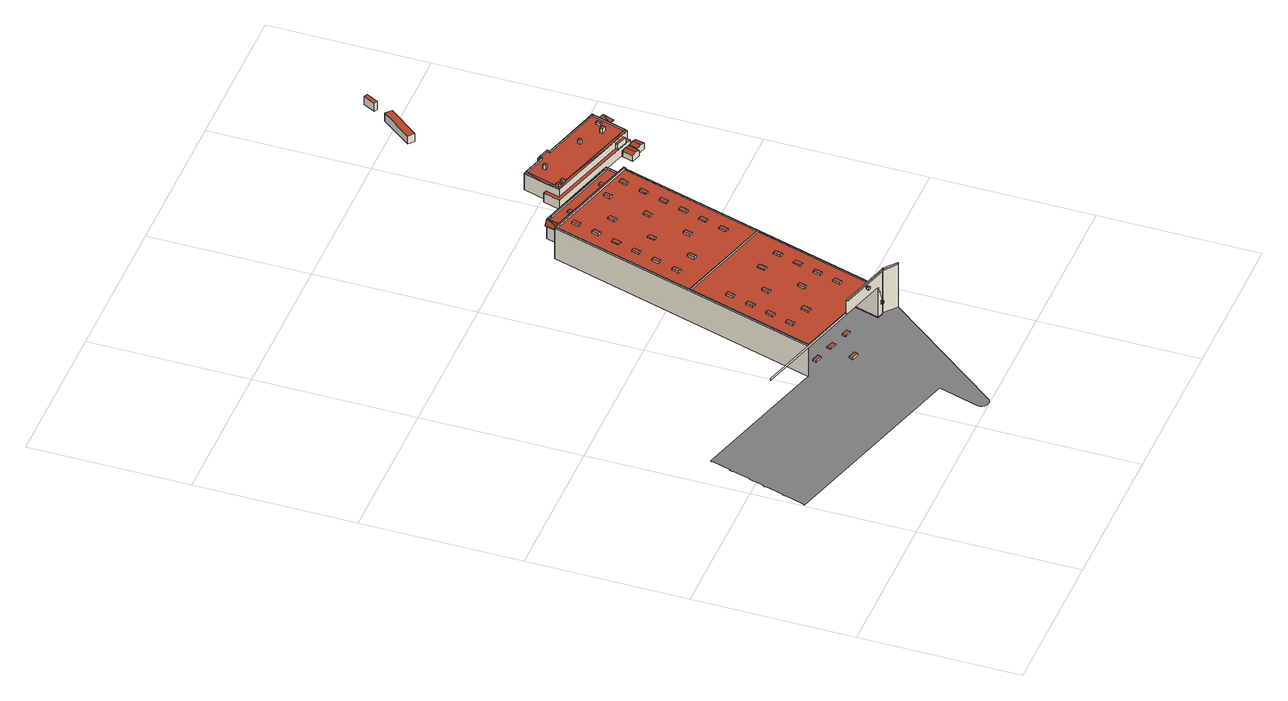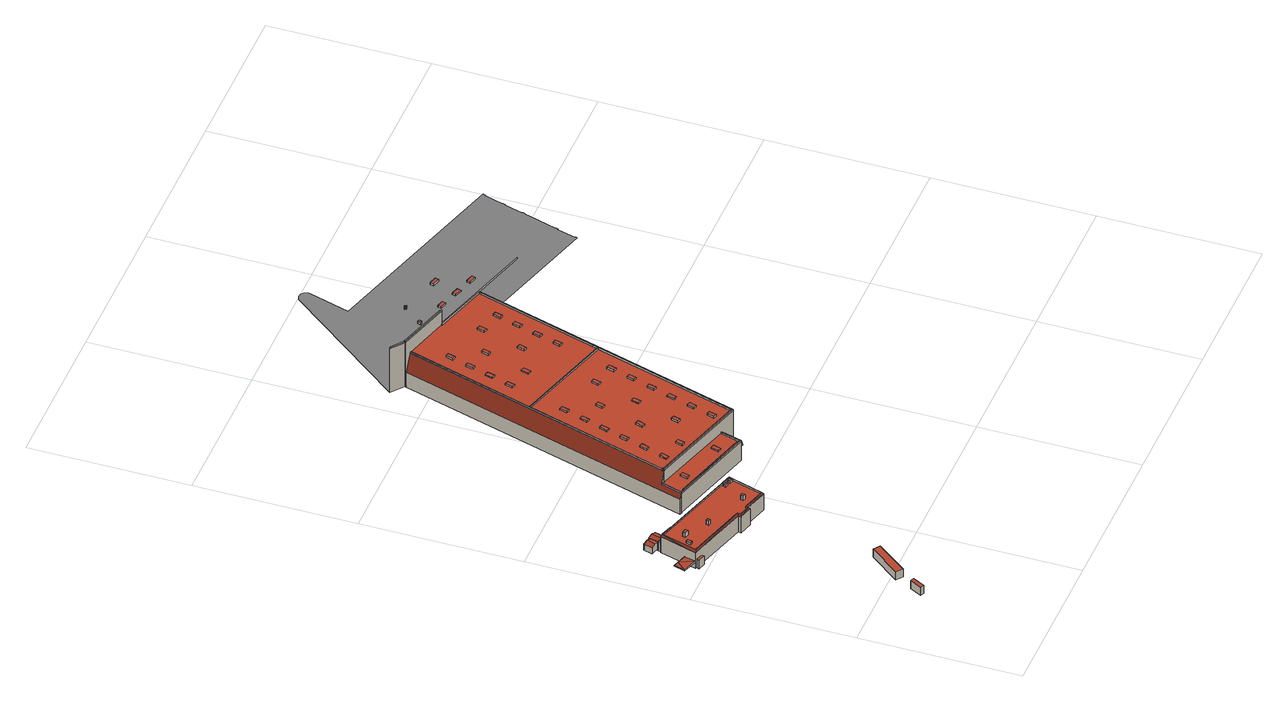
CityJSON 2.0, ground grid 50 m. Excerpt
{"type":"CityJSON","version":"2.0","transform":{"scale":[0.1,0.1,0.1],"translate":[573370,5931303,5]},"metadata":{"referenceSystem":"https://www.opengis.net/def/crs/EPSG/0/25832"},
"CityObjects":{
"building1":{"type":"Building","attributes":{"Grundfläche 2D":"5924.829675","Grundhöhe NN":"5.526"},"children":["building1-1","building1-2","building1-3","building1-4","building1-5","building1-6","building1-7","building1-8","building1-9","building1-10","building1-11","building1-12","building1-13","building1-14","building1-15","building1-16","building1-17","building1-18","building1-19","building1-20","building1-21","building1-22","building1-23","building1-24","building1-25","building1-26","building1-27","building1-28","building1-29","building1-30","building1-31","building1-32","building1-33","building1-34","building1-35","building1-36","building1-37","building1-38","building1-39","building1-40"],"geometry":[{"type":"MultiSurface","lod":"3","boundaries":[[[0,1,2,3,4,5,6,7,8,9,10,11,12,13,14,15,16,17,18,19,20,21,22,23,24,25,26,27,28,29,30,31,32,33,34,35,36,37,38,39,40,41,42,43,44,45,46,47,48,49,50,51,52,53,54,55,56,57,58,59,60,61,62,63,64,65,66,67,68,69,70,71,72,73,74,75,76]],[[77,78,79,80]],[[81,82,83]],[[84,85,81,83]],[[85,86,87,81]],[[87,88,81]],[[79,84,83,80]],[[89,90,58,57]],[[91,92,93,94]],[[95,96,97,98,99,100,101,102]],[[96,95,102,101,71,70,69,103,104,105,106,107,79,80]],[[90,89,82,108]],[[100,109,110,101]],[[101,110,72,71]],[[92,111,112,93]],[[110,113,73,72]],[[113,110,109,114]],[[115,81,88,116,117]],[[106,118,119,120,121,117,116,86,85,84,79,107]],[[105,122,118,106]],[[103,123,124,104]],[[122,105,104,124,125,126]],[[127,128,60,128]],[[129,130,131]],[[127,132,133,61,60,128]],[[134,135,131,130]],[[136,137,138,139,140,108,82,81,115,141,142,143,144]],[[129,131,145]],[[123,103,69,68]],[[61,133,132,133]],[[90,146,147,148,149,150,151,152,134,130,129,127,128,60,59,58]],[[131,153,154,145]],[[153,131,135,155]],[[155,156,157,153]],[[157,154,153]],[[117,121,141,115]],[[126,125,120,119]],[[150,149,148,147,146,90,108,140,139,138,137,136]],[[158,154,157]],[[159,62,61,133,132]],[[160,161,159,132,145,154]],[[135,134,152,151,162,163,164,165,166,156,155]],[[158,157,156,166]],[[160,154,158]],[[120,125,142,141,121]],[[125,124,123,167,144,143,142]],[[167,123,68,67]],[[167,150,136,144]],[[167,67,66,151,150]],[[64,63,168,163,162,151,66,65]],[[163,168,169,170]],[[168,159,161,169]],[[164,163,170,171]],[[171,170,169,161,160,172]],[[159,168,63,62]],[[172,158,166,165]],[[172,160,158]],[[171,172,165,164]]],"semantics":{"surfaces":[{"type":"GroundSurface"},{"type":"WallSurface"},{"type":"RoofSurface"}],"values":[0,1,1,1,1,1,1,1,1,1,1,1,1,1,1,1,1,1,2,1,1,2,1,2,1,1,2,2,1,1,1,2,1,1,2,1,1,1,2,1,1,2,1,2,1,1,1,1,1,1,1,1,1,2,1,1,2,1]}}]},
"building1-1":{"type":"BuildingInstallation","parents":["building1"],"geometry":[{"type":"MultiSurface","lod":"3","boundaries":[[[173,174,175,176]],[[177,178,176,175]],[[173,176,178,179]],[[179,180,174,173]],[[175,174,180,177]]],"semantics":{"surfaces":[{"type":"RoofSurface"},{"type":"WallSurface"}],"values":[0,1,1,1,1]}}]},
"building1-2":{"type":"BuildingInstallation","parents":["building1"],"geometry":[{"type":"MultiSurface","lod":"3","boundaries":[[[181,182,183,184]],[[184,183,185,186]],[[181,184,186,187]],[[182,181,187,188]],[[183,182,188,185]]],"semantics":{"surfaces":[{"type":"RoofSurface"},{"type":"WallSurface"}],"values":[0,1,1,1,1]}}]},
"building1-3":{"type":"BuildingInstallation","parents":["building1"],"geometry":[{"type":"MultiSurface","lod":"3","boundaries":[[[189,190,191,192]],[[192,191,193,194]],[[189,192,194,195]],[[195,196,190,189]],[[196,193,191,190]]],"semantics":{"surfaces":[{"type":"RoofSurface"},{"type":"WallSurface"}],"values":[0,1,1,1,1]}}]},
"building1-4":{"type":"BuildingInstallation","parents":["building1"],"geometry":[{"type":"MultiSurface","lod":"3","boundaries":[[[197,198,199,200]],[[200,199,201,202]],[[197,200,202,203]],[[198,197,203,204]],[[199,198,204,201]]],"semantics":{"surfaces":[{"type":"RoofSurface"},{"type":"WallSurface"}],"values":[0,1,1,1,1]}}]},
"building1-5":{"type":"BuildingInstallation","parents":["building1"],"geometry":[{"type":"MultiSurface","lod":"3","boundaries":[[[205,206,207,208]],[[208,207,209,210]],[[205,208,210,211]],[[206,205,211,212]],[[207,206,212,209]]],"semantics":{"surfaces":[{"type":"RoofSurface"},{"type":"WallSurface"}],"values":[0,1,1,1,1]}}]},
"building1-6":{"type":"BuildingInstallation","parents":["building1"],"geometry":[{"type":"MultiSurface","lod":"3","boundaries":[[[213,214,215,216]],[[216,215,217,218]],[[213,216,218,219]],[[214,213,219,220]],[[215,214,220,217]]],"semantics":{"surfaces":[{"type":"RoofSurface"},{"type":"WallSurface"}],"values":[0,1,1,1,1]}}]},
"building1-7":{"type":"BuildingInstallation","parents":["building1"],"geometry":[{"type":"MultiSurface","lod":"3","boundaries":[[[221,222,223,224,225,226,227,228,229,230,231,232,233,234,235,236,237,238,239,240,241,242,243,244]],[[245,246,225,224]],[[246,247,226,225]],[[247,248,227,226]],[[248,249,228,227]],[[250,251,223,222]],[[251,245,224,223]],[[249,252,229,228]],[[252,253,230,229]],[[253,254,231,230]],[[254,255,232,231]],[[255,256,233,232]],[[256,257,234,233]],[[257,258,235,234]],[[258,259,236,235]],[[259,260,237,236]],[[260,261,238,237]],[[261,262,239,238]],[[262,263,240,239]],[[263,264,241,240]],[[264,265,242,241]],[[265,266,243,242]],[[266,267,244,243]],[[267,268,221,244]],[[268,250,222,221]]],"semantics":{"surfaces":[{"type":"RoofSurface"},{"type":"WallSurface"}],"values":[0,1,1,1,1,1,1,1,1,1,1,1,1,1,1,1,1,1,1,1,1,1,1,1,1]}}]},
"building1-8":{"type":"BuildingInstallation","parents":["building1"],"geometry":[{"type":"MultiSurface","lod":"3","boundaries":[[[269,270,271,272]],[[272,271,273,274]],[[269,272,274,275]],[[275,276,270,269]],[[276,273,271,270]]],"semantics":{"surfaces":[{"type":"RoofSurface"},{"type":"WallSurface"}],"values":[0,1,1,1,1]}}]},
"building1-9":{"type":"BuildingInstallation","parents":["building1"],"geometry":[{"type":"MultiSurface","lod":"3","boundaries":[[[277,278,279,280]],[[280,279,281,282]],[[277,280,282,283]],[[278,277,283,284]],[[279,278,284,281]]],"semantics":{"surfaces":[{"type":"RoofSurface"},{"type":"WallSurface"}],"values":[0,1,1,1,1]}}]},
"building1-10":{"type":"BuildingInstallation","parents":["building1"],"geometry":[{"type":"MultiSurface","lod":"3","boundaries":[[[285,286,287,288]],[[288,287,289,290]],[[285,288,290,291]],[[286,285,291,292]],[[287,286,292,289]]],"semantics":{"surfaces":[{"type":"RoofSurface"},{"type":"WallSurface"}],"values":[0,1,1,1,1]}}]},
"building1-11":{"type":"BuildingInstallation","parents":["building1"],"geometry":[{"type":"MultiSurface","lod":"3","boundaries":[[[293,294,295,296]],[[297,298,296,295]],[[298,299,293,296]],[[294,293,299,300]],[[295,294,300,297]]],"semantics":{"surfaces":[{"type":"RoofSurface"},{"type":"WallSurface"}],"values":[0,1,1,1,1]}}]},
"building1-12":{"type":"BuildingInstallation","parents":["building1"],"geometry":[{"type":"MultiSurface","lod":"3","boundaries":[[[301,302,303,304]],[[304,303,305,306]],[[301,304,306,307]],[[302,301,307,308]],[[303,302,308,305]]],"semantics":{"surfaces":[{"type":"RoofSurface"},{"type":"WallSurface"}],"values":[0,1,1,1,1]}}]},
"building1-13":{"type":"BuildingInstallation","parents":["building1"],"geometry":[{"type":"MultiSurface","lod":"3","boundaries":[[[309,310,311,312]],[[312,311,313,314]],[[309,312,314,315]],[[310,309,315,316]],[[311,310,316,313]]],"semantics":{"surfaces":[{"type":"RoofSurface"},{"type":"WallSurface"}],"values":[0,1,1,1,1]}}]},
"building1-14":{"type":"BuildingInstallation","parents":["building1"],"geometry":[{"type":"MultiSurface","lod":"3","boundaries":[[[317,318,319,320]],[[320,319,321,322]],[[317,320,322,323]],[[318,317,323,324]],[[319,318,324,321]]],"semantics":{"surfaces":[{"type":"RoofSurface"},{"type":"WallSurface"}],"values":[0,1,1,1,1]}}]},
"building1-15":{"type":"BuildingInstallation","parents":["building1"],"geometry":[{"type":"MultiSurface","lod":"3","boundaries":[[[325,326,327,328]],[[328,327,329,330]],[[325,328,330,331]],[[326,325,331,332]],[[327,326,332,329]]],"semantics":{"surfaces":[{"type":"RoofSurface"},{"type":"WallSurface"}],"values":[0,1,1,1,1]}}]},
"building1-16":{"type":"BuildingInstallation","parents":["building1"],"geometry":[{"type":"MultiSurface","lod":"3","boundaries":[[[333,334,335,336]],[[336,335,337,338]],[[333,336,338,339]],[[334,333,339,340]],[[335,334,340,337]]],"semantics":{"surfaces":[{"type":"RoofSurface"},{"type":"WallSurface"}],"values":[0,1,1,1,1]}}]},
"building1-17":{"type":"BuildingInstallation","parents":["building1"],"geometry":[{"type":"MultiSurface","lod":"3","boundaries":[[[341,342,343,344]],[[344,343,345,346]],[[341,344,346,347]],[[342,341,347,348]],[[343,342,348,345]]],"semantics":{"surfaces":[{"type":"RoofSurface"},{"type":"WallSurface"}],"values":[0,1,1,1,1]}}]},
"building1-18":{"type":"BuildingInstallation","parents":["building1"],"geometry":[{"type":"MultiSurface","lod":"3","boundaries":[[[349,350,351,352]],[[352,351,353,354]],[[349,352,354,355]],[[350,349,355,356]],[[351,350,356,353]]],"semantics":{"surfaces":[{"type":"RoofSurface"},{"type":"WallSurface"}],"values":[0,1,1,1,1]}}]},
"building1-19":{"type":"BuildingInstallation","parents":["building1"],"geometry":[{"type":"MultiSurface","lod":"3","boundaries":[[[88,87,357,358]],[[122,126,358,357]],[[116,88,358,126,119]],[[118,122,357,87,86]]],"semantics":{"surfaces":[{"type":"RoofSurface"},{"type":"WallSurface"}],"values":[0,1,1,1]}}]},
"building1-20":{"type":"BuildingInstallation","parents":["building1"],"geometry":[{"type":"MultiSurface","lod":"3","boundaries":[[[359,360,361,362]],[[362,361,363,364]],[[359,362,364,365]],[[360,359,365,366]],[[361,360,366,363]]],"semantics":{"surfaces":[{"type":"RoofSurface"},{"type":"WallSurface"}],"values":[0,1,1,1,1]}}]},
"building1-21":{"type":"BuildingInstallation","parents":["building1"],"geometry":[{"type":"MultiSurface","lod":"3","boundaries":[[[367,368,369,370]],[[370,369,371,372]],[[367,370,372,373]],[[368,367,373,374]],[[369,368,374,371]]],"semantics":{"surfaces":[{"type":"RoofSurface"},{"type":"WallSurface"}],"values":[0,1,1,1,1]}}]},
"building1-22":{"type":"BuildingInstallation","parents":["building1"],"geometry":[{"type":"MultiSurface","lod":"3","boundaries":[[[375,376,377,378]],[[378,377,379,380]],[[375,378,380,381]],[[376,375,381,382]],[[377,376,382,379]]],"semantics":{"surfaces":[{"type":"RoofSurface"},{"type":"WallSurface"}],"values":[0,1,1,1,1]}}]},
"building1-23":{"type":"BuildingInstallation","parents":["building1"],"geometry":[{"type":"MultiSurface","lod":"3","boundaries":[[[383,384,385,386]],[[386,385,387,388]],[[383,386,388,389]],[[384,383,389,390]],[[385,384,390,387]]],"semantics":{"surfaces":[{"type":"RoofSurface"},{"type":"WallSurface"}],"values":[0,1,1,1,1]}}]},
"building1-24":{"type":"BuildingInstallation","parents":["building1"],"geometry":[{"type":"MultiSurface","lod":"3","boundaries":[[[391,392,393,394]],[[394,393,395,396]],[[391,394,396,397]],[[392,391,397,398]],[[393,392,398,395]]],"semantics":{"surfaces":[{"type":"RoofSurface"},{"type":"WallSurface"}],"values":[0,1,1,1,1]}}]},
"building1-25":{"type":"BuildingInstallation","parents":["building1"],"geometry":[{"type":"MultiSurface","lod":"3","boundaries":[[[399,400,401,402]],[[402,401,403,404]],[[399,402,404,405]],[[400,399,405,406]],[[401,400,406,403]]],"semantics":{"surfaces":[{"type":"RoofSurface"},{"type":"WallSurface"}],"values":[0,1,1,1,1]}}]},
"building1-26":{"type":"BuildingInstallation","parents":["building1"],"geometry":[{"type":"MultiSurface","lod":"3","boundaries":[[[407,408,409,410]],[[411,412,410,409]],[[407,410,412,413]],[[408,407,413,414]],[[414,411,409,408]]],"semantics":{"surfaces":[{"type":"RoofSurface"},{"type":"WallSurface"}],"values":[0,1,1,1,1]}}]},
"building1-27":{"type":"BuildingInstallation","parents":["building1"],"geometry":[{"type":"MultiSurface","lod":"3","boundaries":[[[415,416,417,418]],[[418,417,419,420]],[[415,418,420,421]],[[416,415,421,422]],[[417,416,422,419]]],"semantics":{"surfaces":[{"type":"RoofSurface"},{"type":"WallSurface"}],"values":[0,1,1,1,1]}}]},
"building1-28":{"type":"BuildingInstallation","parents":["building1"],"geometry":[{"type":"MultiSurface","lod":"3","boundaries":[[[423,424,425,426]],[[426,425,427,428]],[[423,426,428,429]],[[429,430,424,423]],[[430,427,425,424]]],"semantics":{"surfaces":[{"type":"RoofSurface"},{"type":"WallSurface"}],"values":[0,1,1,1,1]}}]},
"building1-29":{"type":"BuildingInstallation","parents":["building1"],"geometry":[{"type":"MultiSurface","lod":"3","boundaries":[[[431,432,433,434]],[[435,436,434,433]],[[431,434,436,437]],[[432,431,437,438]],[[433,432,438,435]]],"semantics":{"surfaces":[{"type":"RoofSurface"},{"type":"WallSurface"}],"values":[0,1,1,1,1]}}]},
"building1-30":{"type":"BuildingInstallation","parents":["building1"],"geometry":[{"type":"MultiSurface","lod":"3","boundaries":[[[439,440,441,442]],[[443,444,442,441]],[[439,442,444,445]],[[440,439,445,446]],[[446,443,441,440]]],"semantics":{"surfaces":[{"type":"RoofSurface"},{"type":"WallSurface"}],"values":[0,1,1,1,1]}}]},
"building1-31":{"type":"BuildingInstallation","parents":["building1"],"geometry":[{"type":"MultiSurface","lod":"3","boundaries":[[[447,448,449,450]],[[450,449,451,452]],[[447,450,452,453]],[[448,447,453,454]],[[449,448,454,451]]],"semantics":{"surfaces":[{"type":"RoofSurface"},{"type":"WallSurface"}],"values":[0,1,1,1,1]}}]},
"building1-32":{"type":"BuildingInstallation","parents":["building1"],"geometry":[{"type":"MultiSurface","lod":"3","boundaries":[[[145,455,456]],[[145,456,129]],[[145,132,133,457,455]],[[456,455,457,458]],[[129,456,458,128,127]],[[132,127,128,133]],[[458,457,133,128]]],"semantics":{"surfaces":[{"type":"RoofSurface"},{"type":"WallSurface"},{"type":"OuterCeilingSurface"}],"values":[0,0,1,1,1,1,2]}}]},
"building1-33":{"type":"BuildingInstallation","parents":["building1"],"geometry":[{"type":"MultiSurface","lod":"3","boundaries":[[[459,460,461,462]],[[462,461,463,464]],[[459,462,464,465]],[[460,459,465,466]],[[461,460,466,463]]],"semantics":{"surfaces":[{"type":"RoofSurface"},{"type":"WallSurface"}],"values":[0,1,1,1,1]}}]},
"building1-34":{"type":"BuildingInstallation","parents":["building1"],"geometry":[{"type":"MultiSurface","lod":"3","boundaries":[[[467,468,469,470]],[[470,469,471,472]],[[467,470,472,473]],[[468,467,473,474]],[[469,468,474,471]]],"semantics":{"surfaces":[{"type":"RoofSurface"},{"type":"WallSurface"}],"values":[0,1,1,1,1]}}]},
"building1-35":{"type":"BuildingInstallation","parents":["building1"],"geometry":[{"type":"MultiSurface","lod":"3","boundaries":[[[475,476,477,478]],[[478,477,479,480]],[[475,478,480,481]],[[476,475,481,482]],[[477,476,482,479]]],"semantics":{"surfaces":[{"type":"RoofSurface"},{"type":"WallSurface"}],"values":[0,1,1,1,1]}}]},
"building1-36":{"type":"BuildingInstallation","parents":["building1"],"geometry":[{"type":"MultiSurface","lod":"3","boundaries":[[[483,484,485,486]],[[486,485,487,488]],[[483,486,488,489]],[[484,483,489,490]],[[485,484,490,487]]],"semantics":{"surfaces":[{"type":"RoofSurface"},{"type":"WallSurface"}],"values":[0,1,1,1,1]}}]},
"building1-37":{"type":"BuildingInstallation","parents":["building1"],"geometry":[{"type":"MultiSurface","lod":"3","boundaries":[[[491,492,493,494]],[[494,493,495,496]],[[491,494,496,497]],[[492,491,497,498]],[[493,492,498,495]]],"semantics":{"surfaces":[{"type":"RoofSurface"},{"type":"WallSurface"}],"values":[0,1,1,1,1]}}]},
"building1-38":{"type":"BuildingInstallation","parents":["building1"],"geometry":[{"type":"MultiSurface","lod":"3","boundaries":[[[499,500,501,502]],[[502,501,503,504]],[[499,502,504,505]],[[500,499,505,506]],[[501,500,506,503]]],"semantics":{"surfaces":[{"type":"RoofSurface"},{"type":"WallSurface"}],"values":[0,1,1,1,1]}}]},
"building1-39":{"type":"BuildingInstallation","parents":["building1"],"geometry":[{"type":"MultiSurface","lod":"3","boundaries":[[[507,508,509,510]],[[510,509,511,512]],[[507,510,512,513]],[[508,507,513,514]],[[509,508,514,511]]],"semantics":{"surfaces":[{"type":"RoofSurface"},{"type":"WallSurface"}],"values":[0,1,1,1,1]}}]},
"building1-40":{"type":"BuildingInstallation","parents":["building1"],"geometry":[{"type":"MultiSurface","lod":"3","boundaries":[[[515,516,517,518]],[[518,517,519,520]],[[515,518,520,521]],[[516,515,521,522]],[[517,516,522,519]]],"semantics":{"surfaces":[{"type":"RoofSurface"},{"type":"WallSurface"}],"values":[0,1,1,1,1]}}]},
"building2":{"type":"Building","attributes":{"Grundfläche 2D":"181.742649","Grundhöhe NN":"5.137"},"geometry":[{"type":"Solid","lod":"3","boundaries":[[[[523,103,524,525,526,527,528,529,150,530,531]],[[524,103,532,533]],[[525,524,533,534]],[[526,525,534,535]],[[527,526,535,536]],[[537,538,150,529,528,527,536,539]],[[530,150,538,540]],[[531,530,540,541]],[[103,523,531,541,532]],[[533,532,541,540,538,537,539,536,535,534]]]],"semantics":{"surfaces":[{"type":"RoofSurface"},{"type":"WallSurface"},{"type":"GroundSurface"}],"values":[[0,1,1,1,1,1,1,1,1,2]]}}]},
"building3":{"type":"Building","attributes":{"Grundfläche 2D":"446.541259","Grundhöhe NN":"5.452"},"children":["building3-1","building3-2","building3-3","building3-4","building3-5","building3-6","building3-7","building3-8"],"geometry":[{"type":"Solid","lod":"3","boundaries":[[[[542,543,544,545]],[[546,544,543]],[[543,547,548,549,546]],[[550,548,547]],[[551,552,553,554,555,550]],[[555,548,550]],[[556,557,555,554]],[[558,557,556]],[[559,557,558]],[[560,561,542,545,562,563]],[[564,565,560,563]],[[564,566,567,565]],[[568,569,567,566]],[[570,569,568]],[[571,569,570]],[[572,569,571]],[[571,573,574,572]],[[573,559,558,574]],[[575,576,577,578,579,580,581,582,583]],[[584,585,586,587,588,589,590,591]],[[592,593,594,595]],[[583,582,543,542]],[[552,551,550,547,543,582,581,554,553]],[[554,581,580,558,556]],[[559,555,557]],[[548,555,546,549]],[[546,545,544]],[[562,545,564,563]],[[566,570,568]],[[571,559,573]],[[580,579,572,574,558]],[[578,569,572,579]],[[567,569,578,577]],[[577,576,565,567]],[[576,575,583,542,561,560,565]],[[545,546,596,597]],[[593,598,599,564,545,597,600,594]],[[566,564,599,601]],[[570,566,601,602]],[[571,570,602,603]],[[559,571,603,604]],[[589,555,559,604,605,590]],[[587,586,606,596,546,555,589,588]],[[595,594,600,607]],[[592,595,607,608]],[[593,592,608,598]],[[591,590,605,609]],[[584,591,609,610]],[[585,584,610,611]],[[586,585,611,606]],[[598,608,607,600,597,596,606,611,610,609,605,604,603,602,601,599]]]],"semantics":{"surfaces":[{"type":"RoofSurface"},{"type":"WallSurface"},{"type":"GroundSurface"}],"values":[[0,0,0,0,0,0,0,0,0,0,0,0,0,0,0,0,0,0,0,0,0,1,1,1,1,1,1,1,1,1,1,1,1,1,1,1,1,1,1,1,1,1,1,1,1,1,1,1,1,1,2]]}}]},
"building3-1":{"type":"BuildingInstallation","parents":["building3"],"geometry":[{"type":"MultiSurface","lod":"3","boundaries":[[[612,613,614,615]],[[616,617,615,614]],[[612,615,617,618]],[[618,619,613,612]],[[614,613,619,616]]],"semantics":{"surfaces":[{"type":"RoofSurface"},{"type":"WallSurface"}],"values":[0,1,1,1,1]}}]},
"building3-2":{"type":"BuildingInstallation","parents":["building3"],"geometry":[{"type":"MultiSurface","lod":"3","boundaries":[[[620,621,622,623]],[[588,623,622,587]],[[588,624,620,623]],[[621,620,624,625]],[[625,587,622,621]]],"semantics":{"surfaces":[{"type":"RoofSurface"},{"type":"WallSurface"}],"values":[0,1,1,1,1]}}]},
"building3-3":{"type":"BuildingInstallation","parents":["building3"],"geometry":[{"type":"MultiSurface","lod":"3","boundaries":[[[626,627,628,629]],[[629,628,630,631]],[[626,629,631,632]],[[627,626,632,633]],[[628,627,633,630]]],"semantics":{"surfaces":[{"type":"RoofSurface"},{"type":"WallSurface"}],"values":[0,1,1,1,1]}}]},
"building3-4":{"type":"BuildingInstallation","parents":["building3"],"geometry":[{"type":"MultiSurface","lod":"3","boundaries":[[[634,635,636,637]],[[637,636,638,639]],[[634,637,639,640]],[[635,634,640,641]],[[636,635,641,638]]],"semantics":{"surfaces":[{"type":"RoofSurface"},{"type":"WallSurface"}],"values":[0,1,1,1,1]}}]},
"building3-5":{"type":"BuildingInstallation","parents":["building3"],"geometry":[{"type":"MultiSurface","lod":"3","boundaries":[[[642,643,644,645]],[[646,647,645,644]],[[642,645,647,648]],[[643,642,648,649]],[[649,646,644,643]]],"semantics":{"surfaces":[{"type":"RoofSurface"},{"type":"WallSurface"}],"values":[0,1,1,1,1]}}]},
"building3-6":{"type":"BuildingInstallation","parents":["building3"],"geometry":[{"type":"MultiSurface","lod":"3","boundaries":[[[650,651,652,653]],[[653,652,654,655]],[[650,653,655,656]],[[651,650,656,657]],[[652,651,657,654]]],"semantics":{"surfaces":[{"type":"RoofSurface"},{"type":"WallSurface"}],"values":[0,1,1,1,1]}}]},
"building3-7":{"type":"BuildingInstallation","parents":["building3"],"geometry":[{"type":"MultiSurface","lod":"3","boundaries":[[[658,659,660,661]],[[661,660,662,663]],[[658,661,663,664]],[[659,658,664,665]],[[660,659,665,662]]],"semantics":{"surfaces":[{"type":"RoofSurface"},{"type":"WallSurface"}],"values":[0,1,1,1,1]}}]},
"building3-8":{"type":"BuildingInstallation","parents":["building3"],"geometry":[{"type":"MultiSurface","lod":"3","boundaries":[[[666,667,668]],[[667,669,668]],[[670,669,667]],[[668,671,672,666]],[[670,667,666,672,673]],[[669,670,673,674]],[[668,669,674,671]],[[672,671,674,673]]],"semantics":{"surfaces":[{"type":"RoofSurface"},{"type":"WallSurface"},{"type":"OuterCeilingSurface"}],"values":[0,0,0,1,1,1,1,2]}}]},
"building4":{"type":"Building","attributes":{"Grundfläche 2D":"11.314497","Grundhöhe NN":"5.452"},"geometry":[{"type":"Solid","lod":"3","boundaries":[[[[675,676,677,678,679]],[[680,675,679,681]],[[681,679,678,682,683]],[[680,681,683,684]],[[676,675,680,684,685]],[[678,677,676,685,682]],[[683,682,685,684]]]],"semantics":{"surfaces":[{"type":"RoofSurface"},{"type":"WallSurface"},{"type":"GroundSurface"}],"values":[[0,0,1,1,1,1,2]]}}]},
"building5":{"type":"Building","attributes":{"Grundfläche 2D":"8.431046","Grundhöhe NN":"5.452"},"geometry":[{"type":"Solid","lod":"3","boundaries":[[[[686,687,688,689]],[[690,686,689,691]],[[691,689,688,692,693]],[[690,691,693,694]],[[687,686,690,694,695]],[[688,687,695,692]],[[693,692,695,694]]]],"semantics":{"surfaces":[{"type":"RoofSurface"},{"type":"WallSurface"},{"type":"GroundSurface"}],"values":[[0,0,1,1,1,1,2]]}}]},
"building6":{"type":"Building","attributes":{"Grundfläche 2D":"30.185244","Grundhöhe NN":"5.669"},"geometry":[{"type":"Solid","lod":"3","boundaries":[[[[696,697,698,699]],[[700,701,699,698]],[[701,702,696,699]],[[702,703,697,696]],[[703,700,698,697]],[[703,702,701,700]]]],"semantics":{"surfaces":[{"type":"RoofSurface"},{"type":"WallSurface"},{"type":"GroundSurface"}],"values":[[0,1,1,1,1,2]]}}]},
"building7":{"type":"Building","attributes":{"Grundfläche 2D":"5.160288","Grundhöhe NN":"5.669"},"geometry":[{"type":"Solid","lod":"3","boundaries":[[[[704,705,706,707]],[[708,709,707,706]],[[709,710,704,707]],[[710,711,705,704]],[[711,708,706,705]],[[711,710,709,708]]]],"semantics":{"surfaces":[{"type":"RoofSurface"},{"type":"WallSurface"},{"type":"GroundSurface"}],"values":[[0,1,1,1,1,2]]}}]}
},
"vertices":[
[621,6,5],[620,5,5],[618,4,5],[617,3,5],[615,2,5],[614,2,5],[612,1,5],[610,1,5],[609,1,5],[607,1,5],[606,1,5],[604,1,5],[602,2,5],[601,2,5],[599,2,5],[598,3,5],[596,4,5],[595,5,5],[594,5,5],[592,7,5],[591,8,5],[590,9,5],[589,10,5],[588,12,5],[587,13,5],[587,15,5],[586,16,5],[586,18,5],[585,19,5],[585,21,5],[585,25,5],[623,154,5],[2,337,5],[2,338,5],[3,339,5],[4,344,5],[6,343,5],[24,403,5],[22,403,5],[24,411,5],[26,410,5],[43,469,5],[41,470,5],[44,478,5],[46,477,5],[56,514,5],[55,514,5],[57,522,5],[59,521,5],[76,581,5],[74,581,5],[76,589,5],[79,588,5],[96,648,5],[94,648,5],[95,652,5],[96,654,5],[545,522,5],[797,1376,5],[800,1375,5],[852,1360,5],[872,1427,5],[1147,1346,5],[1127,1279,5],[1125,1280,5],[1115,1282,5],[1115,1283,5],[1113,1276,5],[1113,1277,5],[862,426,5],[881,421,5],[883,420,5],[884,420,5],[924,387,5],[624,9,5],[623,8,5],[622,7,5],[367,571,121],[367,571,114],[715,469,114],[715,469,121],[548,521,120],[545,522,120],[716,471,121],[716,471,114],[548,521,114],[666,920,114],[666,920,119],[667,923,119],[545,522,114],[797,1376,114],[718,464,164],[880,416,164],[880,416,168],[718,464,168],[719,468,164],[715,469,164],[715,469,168],[719,468,168],[881,421,168],[883,420,168],[883,420,164],[881,421,164],[862,426,114],[862,426,118],[860,427,118],[860,427,114],[719,468,114],[797,1376,120],[884,420,168],[884,420,164],[919,387,164],[919,387,168],[924,387,164],[924,387,168],[798,1370,120],[667,923,114],[798,1370,114],[979,829,114],[979,831,114],[1111,1277,114],[1111,1278,114],[979,829,118],[1113,1277,114],[1113,1277,118],[1111,1277,118],[979,831,118],[852,1360,73],[852,1360,56],[852,1360,78],[855,1359,78],[873,1423,78],[872,1427,73],[872,1427,56],[855,1359,73],[873,1423,73],[1115,1283,120],[1112,1283,120],[855,1359,120],[852,1360,120],[800,1375,120],[1111,1278,120],[1111,1277,120],[1113,1277,120],[1113,1276,120],[872,1427,78],[800,1375,114],[852,1360,114],[855,1359,114],[1112,1283,114],[1115,1283,114],[1115,1283,73],[1112,1283,73],[884,1421,78],[885,1423,78],[884,1421,73],[883,1417,73],[883,1417,78],[1132,1345,78],[1147,1346,73],[1133,1350,78],[1147,1346,78],[1115,1282,73],[1125,1280,73],[1144,1344,73],[1133,1347,73],[1132,1345,73],[1113,1276,114],[1127,1279,73],[1127,1279,78],[1125,1280,78],[1144,1344,78],[1133,1347,78],
[510,471,119],[513,482,119],[490,489,119],[487,477,119],[490,489,114],[487,477,114],[510,471,114],[513,482,114],
[556,377,121],[559,389,121],[536,396,121],[533,384,121],[536,396,114],[533,384,114],[556,377,114],[559,389,114],
[577,451,119],[580,463,119],[557,470,119],[554,458,119],[557,470,114],[554,458,114],[577,451,114],[580,463,114],
[644,431,119],[647,443,119],[625,449,119],[621,437,119],[625,449,114],[621,437,114],[644,431,114],[647,443,114],
[623,618,120],[617,595,120],[627,592,120],[634,615,120],[627,592,114],[634,615,114],[623,618,114],[617,595,114],
[643,685,120],[636,662,120],[647,658,120],[654,682,120],[647,658,114],[654,682,114],[643,685,114],[636,662,114],
[743,367,174],[743,368,174],[743,369,174],[743,370,174],[743,371,174],[742,371,174],[742,372,174],[741,372,174],[740,372,174],[739,372,174],[738,372,174],[738,371,174],[737,371,174],[737,370,174],[737,369,174],[737,368,174],[737,367,174],[738,367,174],[738,366,174],[739,366,174],[740,366,174],[741,366,174],[742,366,174],[742,367,174],[743,370,164],[743,371,164],[742,371,164],[742,372,164],[741,372,164],[743,368,164],[743,369,164],[740,372,164],[739,372,164],[738,372,164],[738,371,164],[737,371,164],[737,370,164],[737,369,164],[737,368,164],[737,367,164],[738,367,164],[738,366,164],[739,366,164],[740,366,164],[741,366,164],[742,366,164],[742,367,164],[743,367,164],
[695,597,120],[689,574,120],[700,571,120],[707,594,120],[700,571,114],[707,594,114],[695,597,114],[689,574,114],
[663,752,119],[656,729,119],[667,726,119],[674,749,119],[667,726,114],[674,749,114],[663,752,114],[656,729,114],
[783,425,173],[789,423,173],[792,433,173],[785,434,173],[792,433,164],[785,434,164],[783,425,164],[789,423,164],
[682,819,120],[676,797,120],[687,794,120],[693,816,120],[687,794,114],[693,816,114],[682,819,114],[676,797,114],
[736,731,120],[729,709,120],[740,705,120],[746,728,120],[740,705,114],[746,728,114],[736,731,114],[729,709,114],
[789,642,120],[782,620,120],[793,617,120],[800,639,120],[793,617,114],[800,639,114],[789,642,114],[782,620,114],
[842,555,120],[836,532,120],[846,529,120],[853,552,120],[846,529,114],[853,552,114],[842,555,114],[836,532,114],
[736,1001,120],[729,978,120],[741,975,120],[747,998,120],[741,975,114],[747,998,114],[736,1001,114],[729,978,114],
[861,621,119],[855,598,119],[866,595,119],[872,618,119],[866,595,114],[872,618,114],[861,621,114],[855,598,114],
[828,777,119],[822,754,119],[833,751,119],[839,774,119],[833,751,114],[839,774,114],[828,777,114],[822,754,114],
[756,1069,120],[749,1046,120],[761,1043,120],[767,1065,120],[761,1043,114],[767,1065,114],[756,1069,114],[749,1046,114],
[979,829,119],[979,831,119],
[881,688,119],[875,665,119],[886,662,119],[892,685,119],[886,662,114],[892,685,114],[881,688,114],[875,665,114],
[809,981,120],[802,958,120],[813,955,120],[819,977,120],[813,955,114],[819,977,114],[809,981,114],[802,958,114],
[776,1136,119],[769,1113,119],[780,1110,119],[787,1133,119],[780,1110,114],[787,1133,114],[776,1136,114],[769,1113,114],
[901,755,119],[895,732,119],[906,729,119],[912,752,119],[906,729,114],[912,752,114],[901,755,114],[895,732,114],
[795,1204,119],[789,1181,119],[800,1177,119],[807,1201,119],[800,1177,114],[807,1201,114],[795,1204,114],[789,1181,114],
[848,1115,119],[842,1093,119],[853,1090,119],[859,1112,119],[853,1090,114],[859,1112,114],[848,1115,114],[842,1093,114],
[815,1271,120],[809,1249,120],[820,1245,120],[826,1267,120],[820,1245,114],[826,1267,114],[815,1271,114],[809,1249,114],
[895,1004,120],[906,1001,120],[912,1023,120],[901,1027,120],[912,1023,114],[901,1027,114],[895,1004,114],[906,1001,114],
[954,938,119],[947,915,119],[958,912,119],[965,935,119],[958,912,114],[965,935,114],[954,938,114],[947,915,114],
[835,1338,120],[828,1315,120],[839,1312,120],[846,1335,120],[839,1312,114],[846,1335,114],[835,1338,114],[828,1315,114],
[882,1227,120],[893,1223,120],[899,1246,120],[888,1249,120],[899,1246,114],[888,1249,114],[882,1227,114],[893,1223,114],
[974,1006,119],[967,983,119],[978,980,119],[985,1002,119],[978,980,114],[985,1002,114],[974,1006,114],[967,983,114],
[865,1429,58],[847,1361,58],[865,1429,56],[847,1361,56],
[942,1161,120],[935,1139,120],[946,1136,120],[953,1158,120],[946,1136,114],[953,1158,114],[942,1161,114],[935,1139,114],
[994,1073,119],[987,1049,119],[998,1046,119],[1005,1070,119],[998,1046,114],[1005,1070,114],[994,1073,114],[987,1049,114],
[917,1360,78],[929,1357,78],[935,1380,78],[924,1383,78],[935,1380,73],[924,1383,73],[917,1360,73],[929,1357,73],
[1014,1140,119],[1007,1116,119],[1018,1113,119],[1025,1137,119],[1018,1113,114],[1025,1137,114],[1014,1140,114],[1007,1116,114],
[981,1295,120],[975,1274,120],[986,1270,120],[992,1292,120],[986,1270,114],[992,1292,114],[981,1295,114],[975,1274,114],
[1034,1207,119],[1027,1184,119],[1038,1181,119],[1045,1204,119],[1038,1181,114],[1045,1204,114],[1034,1207,114],[1027,1184,114],
[1054,1274,119],[1047,1251,119],[1058,1248,119],[1065,1271,119],[1058,1248,114],[1065,1271,114],[1054,1274,114],[1047,1251,114],
[1061,1318,78],[1073,1315,78],[1079,1338,78],[1067,1341,78],[1079,1338,73],[1067,1341,73],[1061,1318,73],[1073,1315,73],
[981,828,114],[881,421,56],[1153,1344,56],[1147,1346,77],[1127,1279,77],[1125,1280,83],[1115,1282,113],[1113,1276,113],[1113,1277,115],[862,426,1],[881,421,1],[1153,1344,1],[1147,1346,1],[1127,1279,1],[1115,1282,1],[1115,1283,1],[1125,1280,1],[1113,1276,1],[1113,1277,1],
[1364,1467,70],[1331,1356,70],[1358,1432,63],[1369,1469,63],[1334,1351,63],[1316,1361,70],[1280,1367,63],[1330,1352,63],[1062,1436,70],[1053,1438,70],[1041,1442,70],[1032,1444,70],[1027,1446,70],[1023,1444,63],[1031,1460,70],[1035,1487,63],[1060,1556,70],[1057,1561,63],[1173,1522,70],[1340,1473,70],[1364,1470,63],[1342,1477,63],[1174,1526,63],[1169,1523,70],[1176,1536,63],[1171,1533,70],[1173,1537,63],[1136,1543,70],[1134,1548,63],[1131,1539,63],[1134,1534,70],[1061,1560,63],[1130,1536,70],[1173,1522,63],[1169,1523,63],[1171,1533,63],[1136,1543,63],[1134,1534,63],[1060,1556,63],[1027,1446,63],[1331,1356,63],[1364,1467,63],[1008,1436,37],[1330,1341,37],[1333,1352,37],[1315,1357,37],[1280,1367,37],[1023,1444,37],[1035,1487,37],[1024,1490,37],[1344,1486,37],[1342,1477,37],[1364,1470,37],[1367,1479,37],[1334,1351,5],[1369,1469,5],[1342,1477,5],[1174,1526,5],[1364,1470,5],[1176,1536,5],[1134,1548,5],[1131,1539,5],[1057,1561,5],[1035,1487,5],[1333,1352,5],[1367,1479,5],[1344,1486,5],[1024,1490,5],[1008,1436,5],[1330,1341,5],
[1313,1409,80],[1315,1418,80],[1302,1422,80],[1300,1412,80],[1302,1422,63],[1300,1412,63],[1313,1409,63],[1315,1418,63],
[1278,1359,55],[1313,1348,55],[1315,1357,57],[1280,1367,57],[1278,1359,37],[1313,1348,37],
[1333,1445,71],[1329,1431,71],[1337,1429,71],[1341,1443,71],[1337,1429,63],[1341,1443,63],[1333,1445,63],[1329,1431,63],
[1055,1444,71],[1063,1442,71],[1066,1450,71],[1057,1452,71],[1066,1450,63],[1057,1452,63],[1055,1444,63],[1063,1442,63],
[1036,1459,71],[1034,1449,71],[1042,1447,71],[1045,1456,71],[1042,1447,63],[1045,1456,63],[1036,1459,63],[1034,1449,63],
[1102,1508,79],[1104,1516,79],[1095,1519,79],[1093,1510,79],[1095,1519,63],[1093,1510,63],[1102,1508,63],[1104,1516,63],
[1239,1454,79],[1241,1462,79],[1234,1464,79],[1232,1456,79],[1234,1464,63],[1232,1456,63],[1239,1454,63],[1241,1462,63],
[1358,1432,30],[1386,1423,30],[1369,1468,33],[1416,1453,32],[1406,1417,30],[1369,1468,28],[1358,1432,28],[1406,1417,28],[1416,1453,28],
[1294,1309,29],[1308,1305,25],[1310,1312,25],[1319,1340,25],[1304,1345,29],[1279,1314,25],[1289,1349,25],[1319,1340,5],[1289,1349,5],[1279,1314,5],[1308,1305,5],
[1334,1334,31],[1319,1339,27],[1312,1312,27],[1326,1308,31],[1349,1330,27],[1341,1303,27],[1312,1312,5],[1341,1303,5],[1349,1330,5],[1319,1339,5],
[1227,2020,36],[1208,2035,36],[1133,1939,36],[1152,1924,36],[1133,1939,7],[1152,1924,7],[1227,2020,7],[1208,2035,7],
[1249,2072,37],[1268,2109,37],[1257,2115,37],[1238,2077,37],[1257,2115,7],[1238,2077,7],[1249,2072,7],[1268,2109,7]
]}
